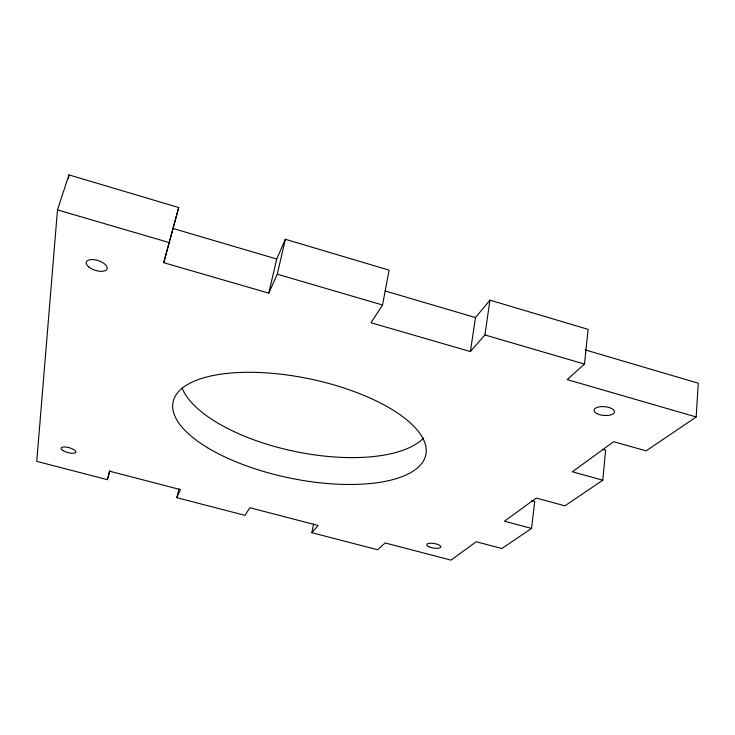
<?xml version="1.0" encoding="UTF-8"?>
<svg xmlns="http://www.w3.org/2000/svg" width="735" height="735" viewBox="0 0 735 735"><rect width="100%" height="100%" fill="white"/><g stroke="black" fill="none" stroke-linecap="round" stroke-linejoin="round"><path stroke-width="1.1" d="M602.378 449.324L605.603 450.224L602.792 480.203L572.363 471.778L613.688 441.689L646.129 450.867L696.192 416.975L698.25 383.201L585.225 349.906M696.192 416.975L567.199 379.6L584.481 364.082L588.129 329.372L489.96 300.165L484.916 334.949L470.391 351.55L370.945 322.738L382.558 304.997L389.072 270.14L285.355 239.279L277.279 274.201L268.771 293.136L163.73 262.698L178.697 207.546L68.943 174.884L57.486 209.898L36.75 461.36L107.411 479.679L109.855 470.823M68.621 178.302L68.943 174.884M313.588 523.908L311.851 532.7L377.606 549.752L385.168 542.963L450.996 560.116L476.225 541.75L501.886 548.521L531.534 528.447L534.712 501.518L531.497 500.645M470.391 351.55L475.471 317.575L489.96 300.165M268.771 293.136L276.709 259.023L285.355 239.279M311.851 532.7L318.154 525.507L249.909 507.729L244.93 515.345L176.786 497.668L178.991 488.839M107.411 479.679L109.616 471.181L180.406 489.62L176.786 497.668M163.73 262.698L178.697 207.546M602.792 480.203L564.921 505.845L536.265 498.045L504.458 521.198L531.534 528.447M57.486 209.898L168.967 242.513M277.279 274.201L382.558 304.997M484.916 334.949L584.481 364.082M173.221 228.539L276.709 259.023M385.057 290.941L475.471 317.575M423.636 438.042A127.697 52.911 11.8 0 1 295.369 451.547A127.697 52.911 11.8 0 1 182.059 388.006M62.944 450.5A7.644 2.517 15.4 0 0 75.494 452.641A7.644 2.517 15.4 0 0 66.958 447.202A7.644 2.517 15.4 0 0 62.944 450.5M88.696 266.869A10.924 5.071 18 0 0 106.593 269.699A10.924 5.071 18 0 0 94.815 259.795A10.924 5.071 18 0 0 88.696 266.869M596.802 413.539A10.253 4.401 4.9 0 0 614.056 413.033A10.253 4.401 4.9 0 0 601.983 406.593A10.253 4.401 4.9 0 0 596.802 413.539M428.725 546.684A7.194 2.315 9.3 0 0 440.632 547.391A7.194 2.315 9.3 0 0 431.95 543.248A7.194 2.315 9.3 0 0 428.725 546.684M207.527 447.698A129.094 50.559 11.8 0 0 420.999 464.391A129.094 50.559 11.8 0 0 269.708 373.123A129.094 50.559 11.8 0 0 207.527 447.698"/></g></svg>
